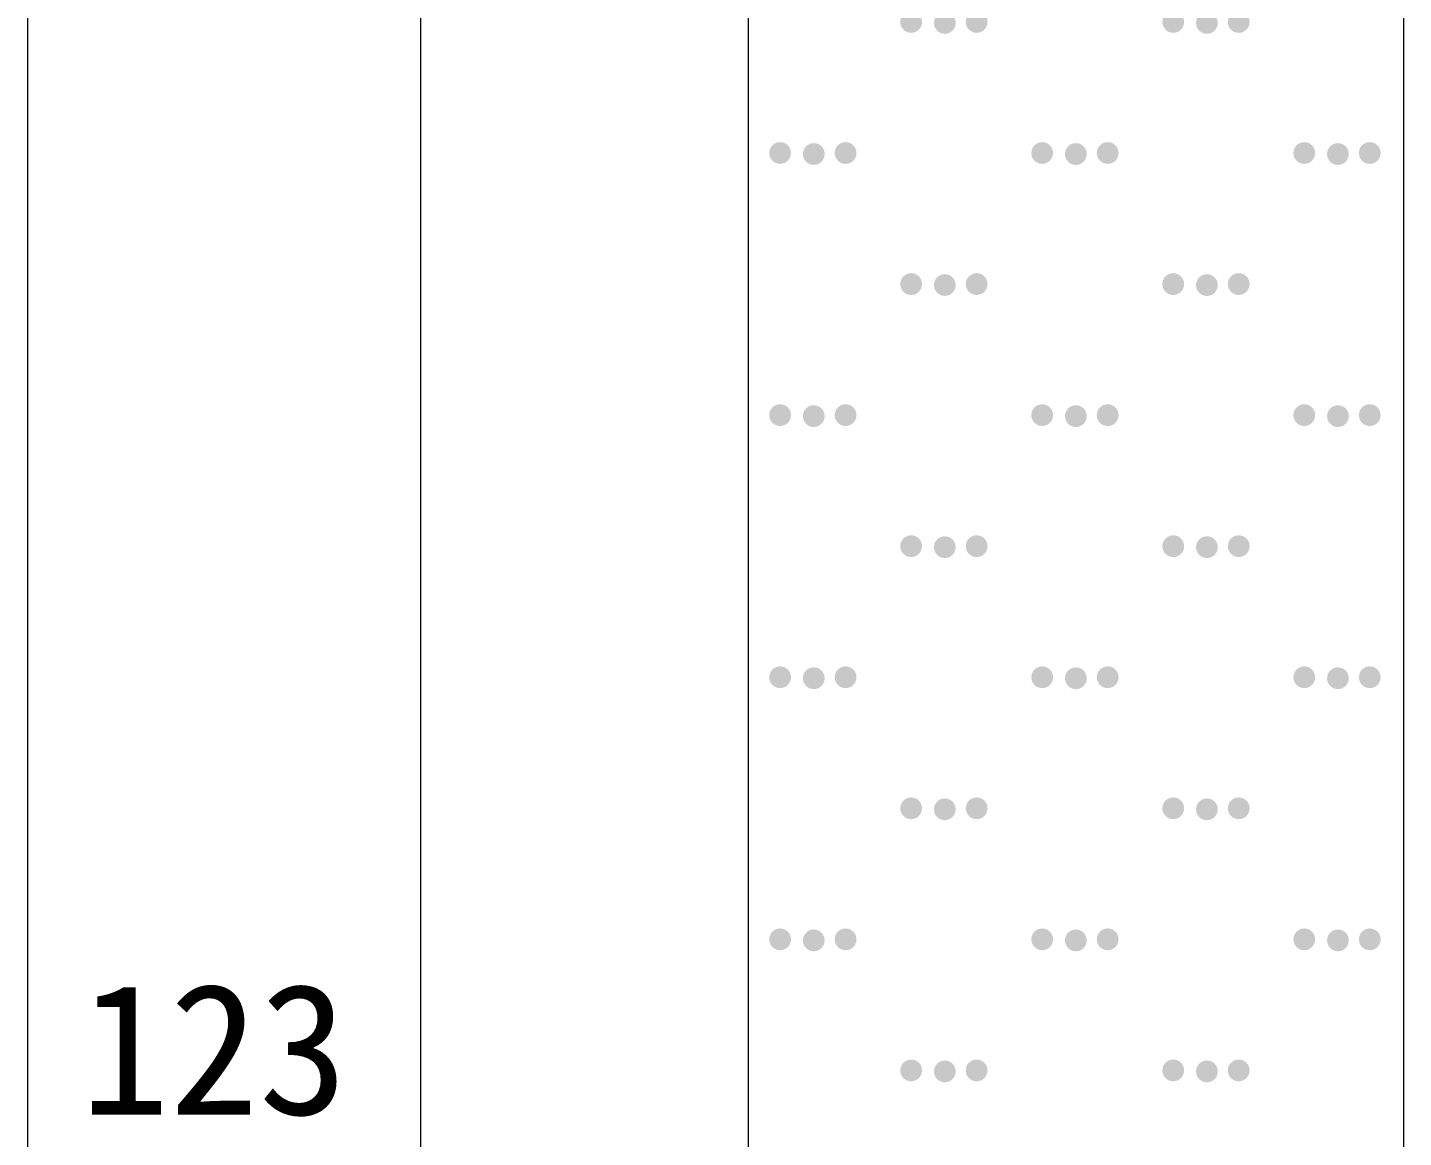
# Model space of a CAD drawing. Header units: inches. Extents: x -27 to 109, y -724 to 26.
# Drawn here: x 15.882 to 20.082, y -641.43 to -638.043 of the extents above; entities that cross this region are included whole.
import ezdxf

# ---------------------------------------------------------------- set-up
doc = ezdxf.new("R2010")
doc.units = ezdxf.units.IN
doc.header["$MEASUREMENT"] = 0
doc.layers.get('0').update_dxf_attribs({"lineweight": 0})
doc.styles.add('宋体', font='')
doc.styles.get('宋体').set_extended_font_data('宋体')

# ---------------------------------------------------------------- blocks, each defined once
blk = doc.blocks.new('lr_block_105')
at = {"true_color": 0x000000}
for points in [[(18.611, -638.0343), (18.6122, -638.0257), (18.611, -638.017), (18.6078, -638.009), (18.6025, -638.0021), (18.5955, -637.9967), (18.5875, -637.9935), (18.5789, -637.9923), (18.5702, -637.9935), (18.5622, -637.9967), (18.5553, -638.0021), (18.5499, -638.009), (18.5467, -638.017), (18.5455, -638.0257), (18.5467, -638.0343), (18.5499, -638.0423), (18.5553, -638.0493), (18.5622, -638.0546), (18.5702, -638.0578), (18.5789, -638.059), (18.5875, -638.0578), (18.5955, -638.0546), (18.6025, -638.0493), (18.6078, -638.0423)], [(18.7138, -638.0374), (18.715, -638.0287), (18.7138, -638.0201), (18.7106, -638.0121), (18.7053, -638.0051), (18.6983, -637.9998), (18.6903, -637.9966), (18.6817, -637.9954), (18.673, -637.9966), (18.665, -637.9998), (18.6581, -638.0051), (18.6527, -638.0121), (18.6495, -638.0201), (18.6483, -638.0287), (18.6495, -638.0374), (18.6527, -638.0454), (18.6581, -638.0523), (18.665, -638.0577), (18.673, -638.0609), (18.6817, -638.0621), (18.6903, -638.0609), (18.6983, -638.0577), (18.7053, -638.0523), (18.7106, -638.0454)], [(18.8109, -638.0343), (18.8121, -638.0257), (18.8109, -638.017), (18.8077, -638.009), (18.8023, -638.0021), (18.7954, -637.9967), (18.7874, -637.9935), (18.7787, -637.9923), (18.7701, -637.9935), (18.7621, -637.9967), (18.7551, -638.0021), (18.7498, -638.009), (18.7466, -638.017), (18.7454, -638.0257), (18.7466, -638.0343), (18.7498, -638.0423), (18.7551, -638.0493), (18.7621, -638.0546), (18.7701, -638.0578), (18.7787, -638.059), (18.7874, -638.0578), (18.7954, -638.0546), (18.8023, -638.0493), (18.8077, -638.0423)], [(19.411, -638.0343), (19.4122, -638.0257), (19.411, -638.017), (19.4078, -638.009), (19.4025, -638.0021), (19.3955, -637.9967), (19.3875, -637.9935), (19.3789, -637.9923), (19.3702, -637.9935), (19.3622, -637.9967), (19.3553, -638.0021), (19.3499, -638.009), (19.3467, -638.017), (19.3455, -638.0257), (19.3467, -638.0343), (19.3499, -638.0423), (19.3553, -638.0493), (19.3622, -638.0546), (19.3702, -638.0578), (19.3789, -638.059), (19.3875, -638.0578), (19.3955, -638.0546), (19.4025, -638.0493), (19.4078, -638.0423)], [(19.5138, -638.0374), (19.515, -638.0287), (19.5138, -638.0201), (19.5106, -638.0121), (19.5053, -638.0051), (19.4983, -637.9998), (19.4903, -637.9966), (19.4817, -637.9954), (19.473, -637.9966), (19.465, -637.9998), (19.4581, -638.0051), (19.4527, -638.0121), (19.4495, -638.0201), (19.4483, -638.0287), (19.4495, -638.0374), (19.4527, -638.0454), (19.4581, -638.0523), (19.465, -638.0577), (19.473, -638.0609), (19.4817, -638.0621), (19.4903, -638.0609), (19.4983, -638.0577), (19.5053, -638.0523), (19.5106, -638.0454)], [(19.6109, -638.0343), (19.6121, -638.0257), (19.6109, -638.017), (19.6077, -638.009), (19.6023, -638.0021), (19.5954, -637.9967), (19.5874, -637.9935), (19.5787, -637.9923), (19.5701, -637.9935), (19.5621, -637.9967), (19.5551, -638.0021), (19.5498, -638.009), (19.5466, -638.017), (19.5454, -638.0257), (19.5466, -638.0343), (19.5498, -638.0423), (19.5551, -638.0493), (19.5621, -638.0546), (19.5701, -638.0578), (19.5787, -638.059), (19.5874, -638.0578), (19.5954, -638.0546), (19.6023, -638.0493), (19.6077, -638.0423)], [(18.211, -638.4343), (18.2122, -638.4257), (18.211, -638.417), (18.2078, -638.409), (18.2025, -638.4021), (18.1955, -638.3967), (18.1875, -638.3935), (18.1789, -638.3923), (18.1702, -638.3935), (18.1622, -638.3967), (18.1553, -638.4021), (18.1499, -638.409), (18.1467, -638.417), (18.1455, -638.4257), (18.1467, -638.4343), (18.1499, -638.4423), (18.1553, -638.4493), (18.1622, -638.4546), (18.1702, -638.4578), (18.1789, -638.459), (18.1875, -638.4578), (18.1955, -638.4546), (18.2025, -638.4493), (18.2078, -638.4423)], [(18.3138, -638.4374), (18.315, -638.4287), (18.3138, -638.4201), (18.3106, -638.4121), (18.3053, -638.4051), (18.2983, -638.3998), (18.2903, -638.3966), (18.2817, -638.3954), (18.273, -638.3966), (18.265, -638.3998), (18.2581, -638.4051), (18.2527, -638.4121), (18.2495, -638.4201), (18.2483, -638.4287), (18.2495, -638.4374), (18.2527, -638.4454), (18.2581, -638.4523), (18.265, -638.4577), (18.273, -638.4609), (18.2817, -638.4621), (18.2903, -638.4609), (18.2983, -638.4577), (18.3053, -638.4523), (18.3106, -638.4454)], [(18.4109, -638.4343), (18.4121, -638.4257), (18.4109, -638.417), (18.4077, -638.409), (18.4023, -638.4021), (18.3954, -638.3967), (18.3874, -638.3935), (18.3787, -638.3923), (18.3701, -638.3935), (18.3621, -638.3967), (18.3551, -638.4021), (18.3498, -638.409), (18.3466, -638.417), (18.3454, -638.4257), (18.3466, -638.4343), (18.3498, -638.4423), (18.3551, -638.4493), (18.3621, -638.4546), (18.3701, -638.4578), (18.3787, -638.459), (18.3874, -638.4578), (18.3954, -638.4546), (18.4023, -638.4493), (18.4077, -638.4423)], [(19.011, -638.4343), (19.0122, -638.4257), (19.011, -638.417), (19.0078, -638.409), (19.0025, -638.4021), (18.9955, -638.3967), (18.9875, -638.3935), (18.9789, -638.3923), (18.9702, -638.3935), (18.9622, -638.3967), (18.9553, -638.4021), (18.9499, -638.409), (18.9467, -638.417), (18.9455, -638.4257), (18.9467, -638.4343), (18.9499, -638.4423), (18.9553, -638.4493), (18.9622, -638.4546), (18.9702, -638.4578), (18.9789, -638.459), (18.9875, -638.4578), (18.9955, -638.4546), (19.0025, -638.4493), (19.0078, -638.4423)], [(19.1138, -638.4374), (19.115, -638.4287), (19.1138, -638.4201), (19.1106, -638.4121), (19.1053, -638.4051), (19.0983, -638.3998), (19.0903, -638.3966), (19.0817, -638.3954), (19.073, -638.3966), (19.065, -638.3998), (19.0581, -638.4051), (19.0527, -638.4121), (19.0495, -638.4201), (19.0483, -638.4287), (19.0495, -638.4374), (19.0527, -638.4454), (19.0581, -638.4523), (19.065, -638.4577), (19.073, -638.4609), (19.0817, -638.4621), (19.0903, -638.4609), (19.0983, -638.4577), (19.1053, -638.4523), (19.1106, -638.4454)], [(19.2109, -638.4343), (19.2121, -638.4257), (19.2109, -638.417), (19.2077, -638.409), (19.2023, -638.4021), (19.1954, -638.3967), (19.1874, -638.3935), (19.1787, -638.3923), (19.1701, -638.3935), (19.1621, -638.3967), (19.1551, -638.4021), (19.1498, -638.409), (19.1466, -638.417), (19.1454, -638.4257), (19.1466, -638.4343), (19.1498, -638.4423), (19.1551, -638.4493), (19.1621, -638.4546), (19.1701, -638.4578), (19.1787, -638.459), (19.1874, -638.4578), (19.1954, -638.4546), (19.2023, -638.4493), (19.2077, -638.4423)], [(19.811, -638.4343), (19.8122, -638.4257), (19.811, -638.417), (19.8078, -638.409), (19.8025, -638.4021), (19.7955, -638.3967), (19.7875, -638.3935), (19.7789, -638.3923), (19.7702, -638.3935), (19.7622, -638.3967), (19.7553, -638.4021), (19.7499, -638.409), (19.7467, -638.417), (19.7455, -638.4257), (19.7467, -638.4343), (19.7499, -638.4423), (19.7553, -638.4493), (19.7622, -638.4546), (19.7702, -638.4578), (19.7789, -638.459), (19.7875, -638.4578), (19.7955, -638.4546), (19.8025, -638.4493), (19.8078, -638.4423)], [(19.9138, -638.4374), (19.915, -638.4287), (19.9138, -638.4201), (19.9106, -638.4121), (19.9053, -638.4051), (19.8983, -638.3998), (19.8903, -638.3966), (19.8817, -638.3954), (19.873, -638.3966), (19.865, -638.3998), (19.8581, -638.4051), (19.8527, -638.4121), (19.8495, -638.4201), (19.8483, -638.4287), (19.8495, -638.4374), (19.8527, -638.4454), (19.8581, -638.4523), (19.865, -638.4577), (19.873, -638.4609), (19.8817, -638.4621), (19.8903, -638.4609), (19.8983, -638.4577), (19.9053, -638.4523), (19.9106, -638.4454)], [(20.0109, -638.4343), (20.0121, -638.4257), (20.0109, -638.417), (20.0077, -638.409), (20.0023, -638.4021), (19.9954, -638.3967), (19.9874, -638.3935), (19.9787, -638.3923), (19.9701, -638.3935), (19.9621, -638.3967), (19.9551, -638.4021), (19.9498, -638.409), (19.9466, -638.417), (19.9454, -638.4257), (19.9466, -638.4343), (19.9498, -638.4423), (19.9551, -638.4493), (19.9621, -638.4546), (19.9701, -638.4578), (19.9787, -638.459), (19.9874, -638.4578), (19.9954, -638.4546), (20.0023, -638.4493), (20.0077, -638.4423)], [(18.611, -638.8343), (18.6122, -638.8257), (18.611, -638.817), (18.6078, -638.809), (18.6025, -638.8021), (18.5955, -638.7967), (18.5875, -638.7935), (18.5789, -638.7923), (18.5702, -638.7935), (18.5622, -638.7967), (18.5553, -638.8021), (18.5499, -638.809), (18.5467, -638.817), (18.5455, -638.8257), (18.5467, -638.8343), (18.5499, -638.8423), (18.5553, -638.8493), (18.5622, -638.8546), (18.5702, -638.8578), (18.5789, -638.859), (18.5875, -638.8578), (18.5955, -638.8546), (18.6025, -638.8493), (18.6078, -638.8423)], [(18.7138, -638.8374), (18.715, -638.8287), (18.7138, -638.8201), (18.7106, -638.8121), (18.7053, -638.8051), (18.6983, -638.7998), (18.6903, -638.7966), (18.6817, -638.7954), (18.673, -638.7966), (18.665, -638.7998), (18.6581, -638.8051), (18.6527, -638.8121), (18.6495, -638.8201), (18.6483, -638.8287), (18.6495, -638.8374), (18.6527, -638.8454), (18.6581, -638.8523), (18.665, -638.8577), (18.673, -638.8609), (18.6817, -638.8621), (18.6903, -638.8609), (18.6983, -638.8577), (18.7053, -638.8523), (18.7106, -638.8454)], [(18.8109, -638.8343), (18.8121, -638.8257), (18.8109, -638.817), (18.8077, -638.809), (18.8023, -638.8021), (18.7954, -638.7967), (18.7874, -638.7935), (18.7787, -638.7923), (18.7701, -638.7935), (18.7621, -638.7967), (18.7551, -638.8021), (18.7498, -638.809), (18.7466, -638.817), (18.7454, -638.8257), (18.7466, -638.8343), (18.7498, -638.8423), (18.7551, -638.8493), (18.7621, -638.8546), (18.7701, -638.8578), (18.7787, -638.859), (18.7874, -638.8578), (18.7954, -638.8546), (18.8023, -638.8493), (18.8077, -638.8423)], [(19.411, -638.8343), (19.4122, -638.8257), (19.411, -638.817), (19.4078, -638.809), (19.4025, -638.8021), (19.3955, -638.7967), (19.3875, -638.7935), (19.3789, -638.7923), (19.3702, -638.7935), (19.3622, -638.7967), (19.3553, -638.8021), (19.3499, -638.809), (19.3467, -638.817), (19.3455, -638.8257), (19.3467, -638.8343), (19.3499, -638.8423), (19.3553, -638.8493), (19.3622, -638.8546), (19.3702, -638.8578), (19.3789, -638.859), (19.3875, -638.8578), (19.3955, -638.8546), (19.4025, -638.8493), (19.4078, -638.8423)], [(19.5138, -638.8374), (19.515, -638.8287), (19.5138, -638.8201), (19.5106, -638.8121), (19.5053, -638.8051), (19.4983, -638.7998), (19.4903, -638.7966), (19.4817, -638.7954), (19.473, -638.7966), (19.465, -638.7998), (19.4581, -638.8051), (19.4527, -638.8121), (19.4495, -638.8201), (19.4483, -638.8287), (19.4495, -638.8374), (19.4527, -638.8454), (19.4581, -638.8523), (19.465, -638.8577), (19.473, -638.8609), (19.4817, -638.8621), (19.4903, -638.8609), (19.4983, -638.8577), (19.5053, -638.8523), (19.5106, -638.8454)], [(19.6109, -638.8343), (19.6121, -638.8257), (19.6109, -638.817), (19.6077, -638.809), (19.6023, -638.8021), (19.5954, -638.7967), (19.5874, -638.7935), (19.5787, -638.7923), (19.5701, -638.7935), (19.5621, -638.7967), (19.5551, -638.8021), (19.5498, -638.809), (19.5466, -638.817), (19.5454, -638.8257), (19.5466, -638.8343), (19.5498, -638.8423), (19.5551, -638.8493), (19.5621, -638.8546), (19.5701, -638.8578), (19.5787, -638.859), (19.5874, -638.8578), (19.5954, -638.8546), (19.6023, -638.8493), (19.6077, -638.8423)], [(18.211, -639.2343), (18.2122, -639.2257), (18.211, -639.217), (18.2078, -639.209), (18.2025, -639.2021), (18.1955, -639.1967), (18.1875, -639.1935), (18.1789, -639.1923), (18.1702, -639.1935), (18.1622, -639.1967), (18.1553, -639.2021), (18.1499, -639.209), (18.1467, -639.217), (18.1455, -639.2257), (18.1467, -639.2343), (18.1499, -639.2423), (18.1553, -639.2493), (18.1622, -639.2546), (18.1702, -639.2578), (18.1789, -639.259), (18.1875, -639.2578), (18.1955, -639.2546), (18.2025, -639.2493), (18.2078, -639.2423)], [(18.3138, -639.2374), (18.315, -639.2287), (18.3138, -639.2201), (18.3106, -639.2121), (18.3053, -639.2051), (18.2983, -639.1998), (18.2903, -639.1966), (18.2817, -639.1954), (18.273, -639.1966), (18.265, -639.1998), (18.2581, -639.2051), (18.2527, -639.2121), (18.2495, -639.2201), (18.2483, -639.2287), (18.2495, -639.2374), (18.2527, -639.2454), (18.2581, -639.2523), (18.265, -639.2577), (18.273, -639.2609), (18.2817, -639.2621), (18.2903, -639.2609), (18.2983, -639.2577), (18.3053, -639.2523), (18.3106, -639.2454)], [(18.4109, -639.2343), (18.4121, -639.2257), (18.4109, -639.217), (18.4077, -639.209), (18.4023, -639.2021), (18.3954, -639.1967), (18.3874, -639.1935), (18.3787, -639.1923), (18.3701, -639.1935), (18.3621, -639.1967), (18.3551, -639.2021), (18.3498, -639.209), (18.3466, -639.217), (18.3454, -639.2257), (18.3466, -639.2343), (18.3498, -639.2423), (18.3551, -639.2493), (18.3621, -639.2546), (18.3701, -639.2578), (18.3787, -639.259), (18.3874, -639.2578), (18.3954, -639.2546), (18.4023, -639.2493), (18.4077, -639.2423)], [(19.011, -639.2343), (19.0122, -639.2257), (19.011, -639.217), (19.0078, -639.209), (19.0025, -639.2021), (18.9955, -639.1967), (18.9875, -639.1935), (18.9789, -639.1923), (18.9702, -639.1935), (18.9622, -639.1967), (18.9553, -639.2021), (18.9499, -639.209), (18.9467, -639.217), (18.9455, -639.2257), (18.9467, -639.2343), (18.9499, -639.2423), (18.9553, -639.2493), (18.9622, -639.2546), (18.9702, -639.2578), (18.9789, -639.259), (18.9875, -639.2578), (18.9955, -639.2546), (19.0025, -639.2493), (19.0078, -639.2423)], [(19.1138, -639.2374), (19.115, -639.2287), (19.1138, -639.2201), (19.1106, -639.2121), (19.1053, -639.2051), (19.0983, -639.1998), (19.0903, -639.1966), (19.0817, -639.1954), (19.073, -639.1966), (19.065, -639.1998), (19.0581, -639.2051), (19.0527, -639.2121), (19.0495, -639.2201), (19.0483, -639.2287), (19.0495, -639.2374), (19.0527, -639.2454), (19.0581, -639.2523), (19.065, -639.2577), (19.073, -639.2609), (19.0817, -639.2621), (19.0903, -639.2609), (19.0983, -639.2577), (19.1053, -639.2523), (19.1106, -639.2454)], [(19.2109, -639.2343), (19.2121, -639.2257), (19.2109, -639.217), (19.2077, -639.209), (19.2023, -639.2021), (19.1954, -639.1967), (19.1874, -639.1935), (19.1787, -639.1923), (19.1701, -639.1935), (19.1621, -639.1967), (19.1551, -639.2021), (19.1498, -639.209), (19.1466, -639.217), (19.1454, -639.2257), (19.1466, -639.2343), (19.1498, -639.2423), (19.1551, -639.2493), (19.1621, -639.2546), (19.1701, -639.2578), (19.1787, -639.259), (19.1874, -639.2578), (19.1954, -639.2546), (19.2023, -639.2493), (19.2077, -639.2423)], [(19.811, -639.2343), (19.8122, -639.2257), (19.811, -639.217), (19.8078, -639.209), (19.8025, -639.2021), (19.7955, -639.1967), (19.7875, -639.1935), (19.7789, -639.1923), (19.7702, -639.1935), (19.7622, -639.1967), (19.7553, -639.2021), (19.7499, -639.209), (19.7467, -639.217), (19.7455, -639.2257), (19.7467, -639.2343), (19.7499, -639.2423), (19.7553, -639.2493), (19.7622, -639.2546), (19.7702, -639.2578), (19.7789, -639.259), (19.7875, -639.2578), (19.7955, -639.2546), (19.8025, -639.2493), (19.8078, -639.2423)], [(19.9138, -639.2374), (19.915, -639.2287), (19.9138, -639.2201), (19.9106, -639.2121), (19.9053, -639.2051), (19.8983, -639.1998), (19.8903, -639.1966), (19.8817, -639.1954), (19.873, -639.1966), (19.865, -639.1998), (19.8581, -639.2051), (19.8527, -639.2121), (19.8495, -639.2201), (19.8483, -639.2287), (19.8495, -639.2374), (19.8527, -639.2454), (19.8581, -639.2523), (19.865, -639.2577), (19.873, -639.2609), (19.8817, -639.2621), (19.8903, -639.2609), (19.8983, -639.2577), (19.9053, -639.2523), (19.9106, -639.2454)], [(20.0109, -639.2343), (20.0121, -639.2257), (20.0109, -639.217), (20.0077, -639.209), (20.0023, -639.2021), (19.9954, -639.1967), (19.9874, -639.1935), (19.9787, -639.1923), (19.9701, -639.1935), (19.9621, -639.1967), (19.9551, -639.2021), (19.9498, -639.209), (19.9466, -639.217), (19.9454, -639.2257), (19.9466, -639.2343), (19.9498, -639.2423), (19.9551, -639.2493), (19.9621, -639.2546), (19.9701, -639.2578), (19.9787, -639.259), (19.9874, -639.2578), (19.9954, -639.2546), (20.0023, -639.2493), (20.0077, -639.2423)], [(18.611, -639.6343), (18.6122, -639.6257), (18.611, -639.617), (18.6078, -639.609), (18.6025, -639.6021), (18.5955, -639.5967), (18.5875, -639.5935), (18.5789, -639.5923), (18.5702, -639.5935), (18.5622, -639.5967), (18.5553, -639.6021), (18.5499, -639.609), (18.5467, -639.617), (18.5455, -639.6257), (18.5467, -639.6343), (18.5499, -639.6423), (18.5553, -639.6493), (18.5622, -639.6546), (18.5702, -639.6578), (18.5789, -639.659), (18.5875, -639.6578), (18.5955, -639.6546), (18.6025, -639.6493), (18.6078, -639.6423)], [(18.7138, -639.6374), (18.715, -639.6287), (18.7138, -639.6201), (18.7106, -639.6121), (18.7053, -639.6051), (18.6983, -639.5998), (18.6903, -639.5966), (18.6817, -639.5954), (18.673, -639.5966), (18.665, -639.5998), (18.6581, -639.6051), (18.6527, -639.6121), (18.6495, -639.6201), (18.6483, -639.6287), (18.6495, -639.6374), (18.6527, -639.6454), (18.6581, -639.6523), (18.665, -639.6577), (18.673, -639.6609), (18.6817, -639.6621), (18.6903, -639.6609), (18.6983, -639.6577), (18.7053, -639.6523), (18.7106, -639.6454)], [(18.8109, -639.6343), (18.8121, -639.6257), (18.8109, -639.617), (18.8077, -639.609), (18.8023, -639.6021), (18.7954, -639.5967), (18.7874, -639.5935), (18.7787, -639.5923), (18.7701, -639.5935), (18.7621, -639.5967), (18.7551, -639.6021), (18.7498, -639.609), (18.7466, -639.617), (18.7454, -639.6257), (18.7466, -639.6343), (18.7498, -639.6423), (18.7551, -639.6493), (18.7621, -639.6546), (18.7701, -639.6578), (18.7787, -639.659), (18.7874, -639.6578), (18.7954, -639.6546), (18.8023, -639.6493), (18.8077, -639.6423)], [(19.411, -639.6343), (19.4122, -639.6257), (19.411, -639.617), (19.4078, -639.609), (19.4025, -639.6021), (19.3955, -639.5967), (19.3875, -639.5935), (19.3789, -639.5923), (19.3702, -639.5935), (19.3622, -639.5967), (19.3553, -639.6021), (19.3499, -639.609), (19.3467, -639.617), (19.3455, -639.6257), (19.3467, -639.6343), (19.3499, -639.6423), (19.3553, -639.6493), (19.3622, -639.6546), (19.3702, -639.6578), (19.3789, -639.659), (19.3875, -639.6578), (19.3955, -639.6546), (19.4025, -639.6493), (19.4078, -639.6423)], [(19.5138, -639.6374), (19.515, -639.6287), (19.5138, -639.6201), (19.5106, -639.6121), (19.5053, -639.6051), (19.4983, -639.5998), (19.4903, -639.5966), (19.4817, -639.5954), (19.473, -639.5966), (19.465, -639.5998), (19.4581, -639.6051), (19.4527, -639.6121), (19.4495, -639.6201), (19.4483, -639.6287), (19.4495, -639.6374), (19.4527, -639.6454), (19.4581, -639.6523), (19.465, -639.6577), (19.473, -639.6609), (19.4817, -639.6621), (19.4903, -639.6609), (19.4983, -639.6577), (19.5053, -639.6523), (19.5106, -639.6454)], [(19.6109, -639.6343), (19.6121, -639.6257), (19.6109, -639.617), (19.6077, -639.609), (19.6023, -639.6021), (19.5954, -639.5967), (19.5874, -639.5935), (19.5787, -639.5923), (19.5701, -639.5935), (19.5621, -639.5967), (19.5551, -639.6021), (19.5498, -639.609), (19.5466, -639.617), (19.5454, -639.6257), (19.5466, -639.6343), (19.5498, -639.6423), (19.5551, -639.6493), (19.5621, -639.6546), (19.5701, -639.6578), (19.5787, -639.659), (19.5874, -639.6578), (19.5954, -639.6546), (19.6023, -639.6493), (19.6077, -639.6423)], [(18.211, -640.0343), (18.2122, -640.0257), (18.211, -640.017), (18.2078, -640.009), (18.2025, -640.0021), (18.1955, -639.9967), (18.1875, -639.9935), (18.1789, -639.9923), (18.1702, -639.9935), (18.1622, -639.9967), (18.1553, -640.0021), (18.1499, -640.009), (18.1467, -640.017), (18.1455, -640.0257), (18.1467, -640.0343), (18.1499, -640.0423), (18.1553, -640.0493), (18.1622, -640.0546), (18.1702, -640.0578), (18.1789, -640.059), (18.1875, -640.0578), (18.1955, -640.0546), (18.2025, -640.0493), (18.2078, -640.0423)], [(18.3138, -640.0374), (18.315, -640.0287), (18.3138, -640.0201), (18.3106, -640.0121), (18.3053, -640.0051), (18.2983, -639.9998), (18.2903, -639.9966), (18.2817, -639.9954), (18.273, -639.9966), (18.265, -639.9998), (18.2581, -640.0051), (18.2527, -640.0121), (18.2495, -640.0201), (18.2483, -640.0287), (18.2495, -640.0374), (18.2527, -640.0454), (18.2581, -640.0523), (18.265, -640.0577), (18.273, -640.0609), (18.2817, -640.0621), (18.2903, -640.0609), (18.2983, -640.0577), (18.3053, -640.0523), (18.3106, -640.0454)], [(18.4109, -640.0343), (18.4121, -640.0257), (18.4109, -640.017), (18.4077, -640.009), (18.4023, -640.0021), (18.3954, -639.9967), (18.3874, -639.9935), (18.3787, -639.9923), (18.3701, -639.9935), (18.3621, -639.9967), (18.3551, -640.0021), (18.3498, -640.009), (18.3466, -640.017), (18.3454, -640.0257), (18.3466, -640.0343), (18.3498, -640.0423), (18.3551, -640.0493), (18.3621, -640.0546), (18.3701, -640.0578), (18.3787, -640.059), (18.3874, -640.0578), (18.3954, -640.0546), (18.4023, -640.0493), (18.4077, -640.0423)], [(19.011, -640.0343), (19.0122, -640.0257), (19.011, -640.017), (19.0078, -640.009), (19.0025, -640.0021), (18.9955, -639.9967), (18.9875, -639.9935), (18.9789, -639.9923), (18.9702, -639.9935), (18.9622, -639.9967), (18.9553, -640.0021), (18.9499, -640.009), (18.9467, -640.017), (18.9455, -640.0257), (18.9467, -640.0343), (18.9499, -640.0423), (18.9553, -640.0493), (18.9622, -640.0546), (18.9702, -640.0578), (18.9789, -640.059), (18.9875, -640.0578), (18.9955, -640.0546), (19.0025, -640.0493), (19.0078, -640.0423)], [(19.1138, -640.0374), (19.115, -640.0287), (19.1138, -640.0201), (19.1106, -640.0121), (19.1053, -640.0051), (19.0983, -639.9998), (19.0903, -639.9966), (19.0817, -639.9954), (19.073, -639.9966), (19.065, -639.9998), (19.0581, -640.0051), (19.0527, -640.0121), (19.0495, -640.0201), (19.0483, -640.0287), (19.0495, -640.0374), (19.0527, -640.0454), (19.0581, -640.0523), (19.065, -640.0577), (19.073, -640.0609), (19.0817, -640.0621), (19.0903, -640.0609), (19.0983, -640.0577), (19.1053, -640.0523), (19.1106, -640.0454)], [(19.2109, -640.0343), (19.2121, -640.0257), (19.2109, -640.017), (19.2077, -640.009), (19.2023, -640.0021), (19.1954, -639.9967), (19.1874, -639.9935), (19.1787, -639.9923), (19.1701, -639.9935), (19.1621, -639.9967), (19.1551, -640.0021), (19.1498, -640.009), (19.1466, -640.017), (19.1454, -640.0257), (19.1466, -640.0343), (19.1498, -640.0423), (19.1551, -640.0493), (19.1621, -640.0546), (19.1701, -640.0578), (19.1787, -640.059), (19.1874, -640.0578), (19.1954, -640.0546), (19.2023, -640.0493), (19.2077, -640.0423)], [(19.811, -640.0343), (19.8122, -640.0257), (19.811, -640.017), (19.8078, -640.009), (19.8025, -640.0021), (19.7955, -639.9967), (19.7875, -639.9935), (19.7789, -639.9923), (19.7702, -639.9935), (19.7622, -639.9967), (19.7553, -640.0021), (19.7499, -640.009), (19.7467, -640.017), (19.7455, -640.0257), (19.7467, -640.0343), (19.7499, -640.0423), (19.7553, -640.0493), (19.7622, -640.0546), (19.7702, -640.0578), (19.7789, -640.059), (19.7875, -640.0578), (19.7955, -640.0546), (19.8025, -640.0493), (19.8078, -640.0423)], [(19.9138, -640.0374), (19.915, -640.0287), (19.9138, -640.0201), (19.9106, -640.0121), (19.9053, -640.0051), (19.8983, -639.9998), (19.8903, -639.9966), (19.8817, -639.9954), (19.873, -639.9966), (19.865, -639.9998), (19.8581, -640.0051), (19.8527, -640.0121), (19.8495, -640.0201), (19.8483, -640.0287), (19.8495, -640.0374), (19.8527, -640.0454), (19.8581, -640.0523), (19.865, -640.0577), (19.873, -640.0609), (19.8817, -640.0621), (19.8903, -640.0609), (19.8983, -640.0577), (19.9053, -640.0523), (19.9106, -640.0454)], [(20.0109, -640.0343), (20.0121, -640.0257), (20.0109, -640.017), (20.0077, -640.009), (20.0023, -640.0021), (19.9954, -639.9967), (19.9874, -639.9935), (19.9787, -639.9923), (19.9701, -639.9935), (19.9621, -639.9967), (19.9551, -640.0021), (19.9498, -640.009), (19.9466, -640.017), (19.9454, -640.0257), (19.9466, -640.0343), (19.9498, -640.0423), (19.9551, -640.0493), (19.9621, -640.0546), (19.9701, -640.0578), (19.9787, -640.059), (19.9874, -640.0578), (19.9954, -640.0546), (20.0023, -640.0493), (20.0077, -640.0423)], [(18.611, -640.4343), (18.6122, -640.4257), (18.611, -640.417), (18.6078, -640.409), (18.6025, -640.4021), (18.5955, -640.3967), (18.5875, -640.3935), (18.5789, -640.3923), (18.5702, -640.3935), (18.5622, -640.3967), (18.5553, -640.4021), (18.5499, -640.409), (18.5467, -640.417), (18.5455, -640.4257), (18.5467, -640.4343), (18.5499, -640.4423), (18.5553, -640.4493), (18.5622, -640.4546), (18.5702, -640.4578), (18.5789, -640.459), (18.5875, -640.4578), (18.5955, -640.4546), (18.6025, -640.4493), (18.6078, -640.4423)], [(18.7138, -640.4374), (18.715, -640.4287), (18.7138, -640.4201), (18.7106, -640.4121), (18.7053, -640.4051), (18.6983, -640.3998), (18.6903, -640.3966), (18.6817, -640.3954), (18.673, -640.3966), (18.665, -640.3998), (18.6581, -640.4051), (18.6527, -640.4121), (18.6495, -640.4201), (18.6483, -640.4287), (18.6495, -640.4374), (18.6527, -640.4454), (18.6581, -640.4523), (18.665, -640.4577), (18.673, -640.4609), (18.6817, -640.4621), (18.6903, -640.4609), (18.6983, -640.4577), (18.7053, -640.4523), (18.7106, -640.4454)], [(18.8109, -640.4343), (18.8121, -640.4257), (18.8109, -640.417), (18.8077, -640.409), (18.8023, -640.4021), (18.7954, -640.3967), (18.7874, -640.3935), (18.7787, -640.3923), (18.7701, -640.3935), (18.7621, -640.3967), (18.7551, -640.4021), (18.7498, -640.409), (18.7466, -640.417), (18.7454, -640.4257), (18.7466, -640.4343), (18.7498, -640.4423), (18.7551, -640.4493), (18.7621, -640.4546), (18.7701, -640.4578), (18.7787, -640.459), (18.7874, -640.4578), (18.7954, -640.4546), (18.8023, -640.4493), (18.8077, -640.4423)], [(19.411, -640.4343), (19.4122, -640.4257), (19.411, -640.417), (19.4078, -640.409), (19.4025, -640.4021), (19.3955, -640.3967), (19.3875, -640.3935), (19.3789, -640.3923), (19.3702, -640.3935), (19.3622, -640.3967), (19.3553, -640.4021), (19.3499, -640.409), (19.3467, -640.417), (19.3455, -640.4257), (19.3467, -640.4343), (19.3499, -640.4423), (19.3553, -640.4493), (19.3622, -640.4546), (19.3702, -640.4578), (19.3789, -640.459), (19.3875, -640.4578), (19.3955, -640.4546), (19.4025, -640.4493), (19.4078, -640.4423)], [(19.5138, -640.4374), (19.515, -640.4287), (19.5138, -640.4201), (19.5106, -640.4121), (19.5053, -640.4051), (19.4983, -640.3998), (19.4903, -640.3966), (19.4817, -640.3954), (19.473, -640.3966), (19.465, -640.3998), (19.4581, -640.4051), (19.4527, -640.4121), (19.4495, -640.4201), (19.4483, -640.4287), (19.4495, -640.4374), (19.4527, -640.4454), (19.4581, -640.4523), (19.465, -640.4577), (19.473, -640.4609), (19.4817, -640.4621), (19.4903, -640.4609), (19.4983, -640.4577), (19.5053, -640.4523), (19.5106, -640.4454)], [(19.6109, -640.4343), (19.6121, -640.4257), (19.6109, -640.417), (19.6077, -640.409), (19.6023, -640.4021), (19.5954, -640.3967), (19.5874, -640.3935), (19.5787, -640.3923), (19.5701, -640.3935), (19.5621, -640.3967), (19.5551, -640.4021), (19.5498, -640.409), (19.5466, -640.417), (19.5454, -640.4257), (19.5466, -640.4343), (19.5498, -640.4423), (19.5551, -640.4493), (19.5621, -640.4546), (19.5701, -640.4578), (19.5787, -640.459), (19.5874, -640.4578), (19.5954, -640.4546), (19.6023, -640.4493), (19.6077, -640.4423)], [(18.211, -640.8343), (18.2122, -640.8257), (18.211, -640.817), (18.2078, -640.809), (18.2025, -640.8021), (18.1955, -640.7967), (18.1875, -640.7935), (18.1789, -640.7923), (18.1702, -640.7935), (18.1622, -640.7967), (18.1553, -640.8021), (18.1499, -640.809), (18.1467, -640.817), (18.1455, -640.8257), (18.1467, -640.8343), (18.1499, -640.8423), (18.1553, -640.8493), (18.1622, -640.8546), (18.1702, -640.8578), (18.1789, -640.859), (18.1875, -640.8578), (18.1955, -640.8546), (18.2025, -640.8493), (18.2078, -640.8423)], [(18.4109, -640.8343), (18.4121, -640.8257), (18.4109, -640.817), (18.4077, -640.809), (18.4023, -640.8021), (18.3954, -640.7967), (18.3874, -640.7935), (18.3787, -640.7923), (18.3701, -640.7935), (18.3621, -640.7967), (18.3551, -640.8021), (18.3498, -640.809), (18.3466, -640.817), (18.3454, -640.8257), (18.3466, -640.8343), (18.3498, -640.8423), (18.3551, -640.8493), (18.3621, -640.8546), (18.3701, -640.8578), (18.3787, -640.859), (18.3874, -640.8578), (18.3954, -640.8546), (18.4023, -640.8493), (18.4077, -640.8423)], [(19.011, -640.8343), (19.0122, -640.8257), (19.011, -640.817), (19.0078, -640.809), (19.0025, -640.8021), (18.9955, -640.7967), (18.9875, -640.7935), (18.9789, -640.7923), (18.9702, -640.7935), (18.9622, -640.7967), (18.9553, -640.8021), (18.9499, -640.809), (18.9467, -640.817), (18.9455, -640.8257), (18.9467, -640.8343), (18.9499, -640.8423), (18.9553, -640.8493), (18.9622, -640.8546), (18.9702, -640.8578), (18.9789, -640.859), (18.9875, -640.8578), (18.9955, -640.8546), (19.0025, -640.8493), (19.0078, -640.8423)], [(19.2109, -640.8343), (19.2121, -640.8257), (19.2109, -640.817), (19.2077, -640.809), (19.2023, -640.8021), (19.1954, -640.7967), (19.1874, -640.7935), (19.1787, -640.7923), (19.1701, -640.7935), (19.1621, -640.7967), (19.1551, -640.8021), (19.1498, -640.809), (19.1466, -640.817), (19.1454, -640.8257), (19.1466, -640.8343), (19.1498, -640.8423), (19.1551, -640.8493), (19.1621, -640.8546), (19.1701, -640.8578), (19.1787, -640.859), (19.1874, -640.8578), (19.1954, -640.8546), (19.2023, -640.8493), (19.2077, -640.8423)], [(19.811, -640.8343), (19.8122, -640.8257), (19.811, -640.817), (19.8078, -640.809), (19.8025, -640.8021), (19.7955, -640.7967), (19.7875, -640.7935), (19.7789, -640.7923), (19.7702, -640.7935), (19.7622, -640.7967), (19.7553, -640.8021), (19.7499, -640.809), (19.7467, -640.817), (19.7455, -640.8257), (19.7467, -640.8343), (19.7499, -640.8423), (19.7553, -640.8493), (19.7622, -640.8546), (19.7702, -640.8578), (19.7789, -640.859), (19.7875, -640.8578), (19.7955, -640.8546), (19.8025, -640.8493), (19.8078, -640.8423)], [(20.0109, -640.8343), (20.0121, -640.8257), (20.0109, -640.817), (20.0077, -640.809), (20.0023, -640.8021), (19.9954, -640.7967), (19.9874, -640.7935), (19.9787, -640.7923), (19.9701, -640.7935), (19.9621, -640.7967), (19.9551, -640.8021), (19.9498, -640.809), (19.9466, -640.817), (19.9454, -640.8257), (19.9466, -640.8343), (19.9498, -640.8423), (19.9551, -640.8493), (19.9621, -640.8546), (19.9701, -640.8578), (19.9787, -640.859), (19.9874, -640.8578), (19.9954, -640.8546), (20.0023, -640.8493), (20.0077, -640.8423)], [(18.3138, -640.8374), (18.315, -640.8287), (18.3138, -640.8201), (18.3106, -640.8121), (18.3053, -640.8051), (18.2983, -640.7998), (18.2903, -640.7966), (18.2817, -640.7954), (18.273, -640.7966), (18.265, -640.7998), (18.2581, -640.8051), (18.2527, -640.8121), (18.2495, -640.8201), (18.2483, -640.8287), (18.2495, -640.8374), (18.2527, -640.8454), (18.2581, -640.8523), (18.265, -640.8577), (18.273, -640.8609), (18.2817, -640.8621), (18.2903, -640.8609), (18.2983, -640.8577), (18.3053, -640.8523), (18.3106, -640.8454)], [(19.1138, -640.8374), (19.115, -640.8287), (19.1138, -640.8201), (19.1106, -640.8121), (19.1053, -640.8051), (19.0983, -640.7998), (19.0903, -640.7966), (19.0817, -640.7954), (19.073, -640.7966), (19.065, -640.7998), (19.0581, -640.8051), (19.0527, -640.8121), (19.0495, -640.8201), (19.0483, -640.8287), (19.0495, -640.8374), (19.0527, -640.8454), (19.0581, -640.8523), (19.065, -640.8577), (19.073, -640.8609), (19.0817, -640.8621), (19.0903, -640.8609), (19.0983, -640.8577), (19.1053, -640.8523), (19.1106, -640.8454)], [(19.9138, -640.8374), (19.915, -640.8287), (19.9138, -640.8201), (19.9106, -640.8121), (19.9053, -640.8051), (19.8983, -640.7998), (19.8903, -640.7966), (19.8817, -640.7954), (19.873, -640.7966), (19.865, -640.7998), (19.8581, -640.8051), (19.8527, -640.8121), (19.8495, -640.8201), (19.8483, -640.8287), (19.8495, -640.8374), (19.8527, -640.8454), (19.8581, -640.8523), (19.865, -640.8577), (19.873, -640.8609), (19.8817, -640.8621), (19.8903, -640.8609), (19.8983, -640.8577), (19.9053, -640.8523), (19.9106, -640.8454)], [(18.611, -641.2343), (18.6122, -641.2257), (18.611, -641.217), (18.6078, -641.209), (18.6025, -641.2021), (18.5955, -641.1967), (18.5875, -641.1935), (18.5789, -641.1923), (18.5702, -641.1935), (18.5622, -641.1967), (18.5553, -641.2021), (18.5499, -641.209), (18.5467, -641.217), (18.5455, -641.2257), (18.5467, -641.2343), (18.5499, -641.2423), (18.5553, -641.2493), (18.5622, -641.2546), (18.5702, -641.2578), (18.5789, -641.259), (18.5875, -641.2578), (18.5955, -641.2546), (18.6025, -641.2493), (18.6078, -641.2423)], [(18.7138, -641.2374), (18.715, -641.2287), (18.7138, -641.2201), (18.7106, -641.2121), (18.7053, -641.2051), (18.6983, -641.1998), (18.6903, -641.1966), (18.6817, -641.1954), (18.673, -641.1966), (18.665, -641.1998), (18.6581, -641.2051), (18.6527, -641.2121), (18.6495, -641.2201), (18.6483, -641.2287), (18.6495, -641.2374), (18.6527, -641.2454), (18.6581, -641.2523), (18.665, -641.2577), (18.673, -641.2609), (18.6817, -641.2621), (18.6903, -641.2609), (18.6983, -641.2577), (18.7053, -641.2523), (18.7106, -641.2454)], [(18.8109, -641.2343), (18.8121, -641.2257), (18.8109, -641.217), (18.8077, -641.209), (18.8023, -641.2021), (18.7954, -641.1967), (18.7874, -641.1935), (18.7787, -641.1923), (18.7701, -641.1935), (18.7621, -641.1967), (18.7551, -641.2021), (18.7498, -641.209), (18.7466, -641.217), (18.7454, -641.2257), (18.7466, -641.2343), (18.7498, -641.2423), (18.7551, -641.2493), (18.7621, -641.2546), (18.7701, -641.2578), (18.7787, -641.259), (18.7874, -641.2578), (18.7954, -641.2546), (18.8023, -641.2493), (18.8077, -641.2423)], [(19.411, -641.2343), (19.4122, -641.2257), (19.411, -641.217), (19.4078, -641.209), (19.4025, -641.2021), (19.3955, -641.1967), (19.3875, -641.1935), (19.3789, -641.1923), (19.3702, -641.1935), (19.3622, -641.1967), (19.3553, -641.2021), (19.3499, -641.209), (19.3467, -641.217), (19.3455, -641.2257), (19.3467, -641.2343), (19.3499, -641.2423), (19.3553, -641.2493), (19.3622, -641.2546), (19.3702, -641.2578), (19.3789, -641.259), (19.3875, -641.2578), (19.3955, -641.2546), (19.4025, -641.2493), (19.4078, -641.2423)], [(19.5138, -641.2374), (19.515, -641.2287), (19.5138, -641.2201), (19.5106, -641.2121), (19.5053, -641.2051), (19.4983, -641.1998), (19.4903, -641.1966), (19.4817, -641.1954), (19.473, -641.1966), (19.465, -641.1998), (19.4581, -641.2051), (19.4527, -641.2121), (19.4495, -641.2201), (19.4483, -641.2287), (19.4495, -641.2374), (19.4527, -641.2454), (19.4581, -641.2523), (19.465, -641.2577), (19.473, -641.2609), (19.4817, -641.2621), (19.4903, -641.2609), (19.4983, -641.2577), (19.5053, -641.2523), (19.5106, -641.2454)], [(19.6109, -641.2343), (19.6121, -641.2257), (19.6109, -641.217), (19.6077, -641.209), (19.6023, -641.2021), (19.5954, -641.1967), (19.5874, -641.1935), (19.5787, -641.1923), (19.5701, -641.1935), (19.5621, -641.1967), (19.5551, -641.2021), (19.5498, -641.209), (19.5466, -641.217), (19.5454, -641.2257), (19.5466, -641.2343), (19.5498, -641.2423), (19.5551, -641.2493), (19.5621, -641.2546), (19.5701, -641.2578), (19.5787, -641.259), (19.5874, -641.2578), (19.5954, -641.2546), (19.6023, -641.2493), (19.6077, -641.2423)]]:
    blk.add_hatch(color=18, dxfattribs=at).paths.add_polyline_path(points, flags=17)

msp = doc.modelspace()

# ---------------------------------------------------------------- linework, layer by layer
at = {"linetype": 'Continuous', "lineweight": 15}
for p, q in [((15.8817, 0.8962), (15.8817, -693.5538)), ((17.0817, 0.8962), (17.0817, -693.5538)), ((18.0817, -635.3637), (18.0817, -641.4937)), ((20.0817, -635.3637), (20.0817, -641.4937))]:
    msp.add_line(p, q, dxfattribs=at)

# ---------------------------------------------------------------- block references
at = {"color": 7}
msp.add_blockref('lr_block_105', (0, 0), dxfattribs=at)

# ---------------------------------------------------------------- texts
at = {"style": '宋体'}
msp.add_text('123', height=0.4, dxfattribs=at).set_placement((16.0429, -641.3604))

doc.saveas('drawing.dxf')
